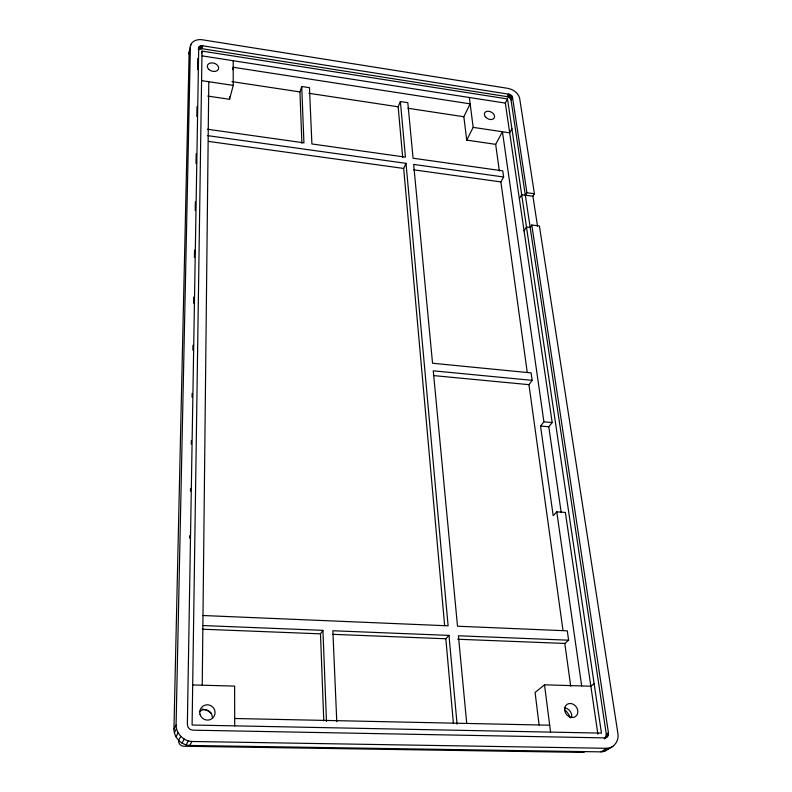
<?xml version="1.0" encoding="UTF-8"?>
<svg xmlns="http://www.w3.org/2000/svg" width="792" height="792" viewBox="0 0 792 792"><rect width="100%" height="100%" fill="white"/><g stroke="black" fill="none" stroke-linecap="round" stroke-linejoin="round"><path stroke-width="1.19" d="M202.237 685.199L208.781 81.715M202.01 51.084L192.1 725.017L601.455 733.115L507.504 98.951L202.01 51.084L201.475 53.391M189.674 538.124L189.714 535.649M190.466 491.149L190.516 488.674M191.268 444.163L191.327 440.461M192.06 397.188L192.129 393.485M192.862 350.212L192.941 345.272M193.654 303.237L193.753 297.059M194.426 257.499L194.555 250.074M195.228 210.524L195.367 201.861M196.02 163.538L196.188 153.648M196.812 116.563L196.98 106.672M197.614 69.587L197.802 58.459M524.066 230.858L526.462 226.958L530.274 227.452L531.788 225.007L539.402 225.997L617.928 733.679C619.156 740.589 614.097 748.371 606.682 748.301L191.981 741.48C183.437 741.154 176.081 733.501 176.081 724.957L190.397 46.461C190.951 40.946 197.525 38.976 202.267 39.768L508.137 88.397C513.236 89.447 518.334 92.981 519.641 98.238L534.412 193.743L532.917 196.228L537.501 226.047M612.889 746.391L604.088 751.479L601.098 751.875L189.694 745.45C181.229 745.133 173.953 737.53 173.953 729.066L189.139 52.123M525.433 195.208L526.918 192.723L512.543 97.485L511.84 95.971L509.464 94.297L202.712 45.797L199.812 46.213L198.733 47.381L187.357 724.442L188.06 727.264L190.08 729.373L192.882 730.174L604.514 737.887L607.622 736.441L608.444 732.818L531.788 225.007M188.744 54.005L190.793 44.57M198.297 49.322L198.733 47.381M199.158 46.728L198.495 49.639L202.039 48.698L507.157 96.654L509.81 97.891L510.929 99.327L606.296 734.243L606.058 736.798L604.623 738.649L606.771 737.243M199.148 49.124L199.812 46.213M200 48.777L200.663 45.877M200.99 48.639L201.653 45.728M202.039 48.698L202.712 45.797M232.581 69.607L233.195 67.27L470.171 103.861L463.835 116.731L466.726 140.115L495.663 144.352L502.435 131.739L543.906 421.839L540.53 426.056L553.192 515.701L556.766 511.84L565.359 512.424L597.891 734.184M207.791 96.079L229.541 99.287L233.234 85.397L233.175 60.717M301.891 143.243L299.95 91.921L301.732 86.506L309.464 87.684L311.89 143.956L405.445 157.143L400.386 101.554L407.801 102.693L413.077 158.222L502.772 170.864L503.633 176.992L500.871 181.912L527.244 372.349M402.683 157.321L398.148 106.791L400.386 101.554M444.639 625.541L403.673 168.448L406.009 163.35L207.405 135.61M466.726 140.115L473.171 127.373L469.349 97.495M173.953 729.066L176.081 724.957M174.359 732.709L176.487 728.63M507.157 96.654L508.523 94.05M508.098 96.901L509.464 94.297M561.211 512.652L548.777 426.769L552.182 422.562L505.326 103.099L507.504 98.951M509.008 97.317L510.375 94.713M509.81 97.891L511.187 95.287M510.474 98.574L511.84 95.971M510.929 99.327L512.305 96.723M511.167 100.089L512.543 97.485M175.963 736.817L178.111 732.778M178.576 740.381L180.754 736.372M511.909 128.73L509.692 132.828L473.171 127.373M182.021 743.144L184.229 739.154M186.07 744.906L188.318 740.936M189.694 745.45L191.981 741.48M519.344 198.663L521.681 194.703L532.917 196.228M323.779 720.75L320.493 633.847L322.928 630.353L202.821 625.551M562.993 630.462L528.947 384.665L532.155 380.348L531.115 372.893L432.541 363.241L413.662 164.419L503.633 176.992M453.4 723.304L445.827 638.768L448.985 635.402L332.858 630.749L336.778 721.631M457.657 639.233L564.795 643.441L568.606 640.193L567.29 630.838L457.509 626.215L433.264 370.824L532.155 380.348M594.139 683.734L590.852 686.209L544.51 684.813L535.085 692.475L539.114 725.096M606.296 734.243L608.444 732.818M606.335 735.57L608.484 734.144M606.058 736.798L608.207 735.382M604.276 738.679L607.622 736.441M601.098 751.875L606.682 748.301M604.088 751.479L609.692 747.905M234.689 718.502L549.678 725.205M192.565 684.932L234.61 686.1L234.709 725.908M568.606 640.193L458.41 635.778L466.696 723.047M202.376 629.204L320.493 633.847M332.828 634.333L445.827 638.768M202.95 615.513L448.114 625.819L406.009 163.35M543.906 421.839L552.182 422.562M540.53 426.056L548.777 426.769M434.224 375.646L528.947 384.665M526.918 192.723L534.412 193.743M208.474 141.402L403.673 168.448M413.721 169.835L500.871 181.912M207.484 129.245L303.93 142.837L301.732 86.506M231.967 81.626L299.95 91.921M308.87 93.278L398.148 106.791M407.969 108.276L463.835 116.731M201.742 80.655L233.234 85.397M202.138 55.886L505.326 103.099M556.766 511.84L581.665 685.931M495.663 144.352L499.346 170.963M564.795 643.441L570.715 686.189M544.51 684.813L550.569 732.154M448.985 635.402L457.063 724.066M322.928 630.353L326.472 721.413M229.541 96.881L229.541 99.287M178.537 740.698A5.445 5.405 -82.8 0 0 183.853 746.242L582.476 752.4A5.247 4.356 58 0 0 584.674 751.756M564.31 707.899A7.366 6.158 55.8 0 1 571.765 716.849M199.406 711.701A7.643 7.554 47.1 0 1 212.296 717.344M202.039 709.048A16.107 15.969 54.9 0 1 211.306 713.453M565.211 710.157A18.137 15.236 56.4 0 1 570.359 717.928M208.959 69.538A5.811 4.118 17.5 0 0 218.473 69.092A5.811 4.118 17.5 0 0 211.543 62.875A5.811 4.118 17.5 0 0 208.959 69.538M485.367 116.77A5.415 3.752 27.5 0 0 494.158 118.097A5.415 3.752 27.5 0 0 488.902 111.296A5.415 3.752 27.5 0 0 485.367 116.77M200 714.295A7.722 7.613 44 0 0 212.81 717.978A7.722 7.613 44 0 0 209.444 705.088A7.722 7.613 44 0 0 200 714.295M564.676 710.365A7.435 6.197 55.5 0 0 575.348 716.691A7.435 6.197 55.5 0 0 573.636 704.454A7.435 6.197 55.5 0 0 564.676 710.365"/></g></svg>
